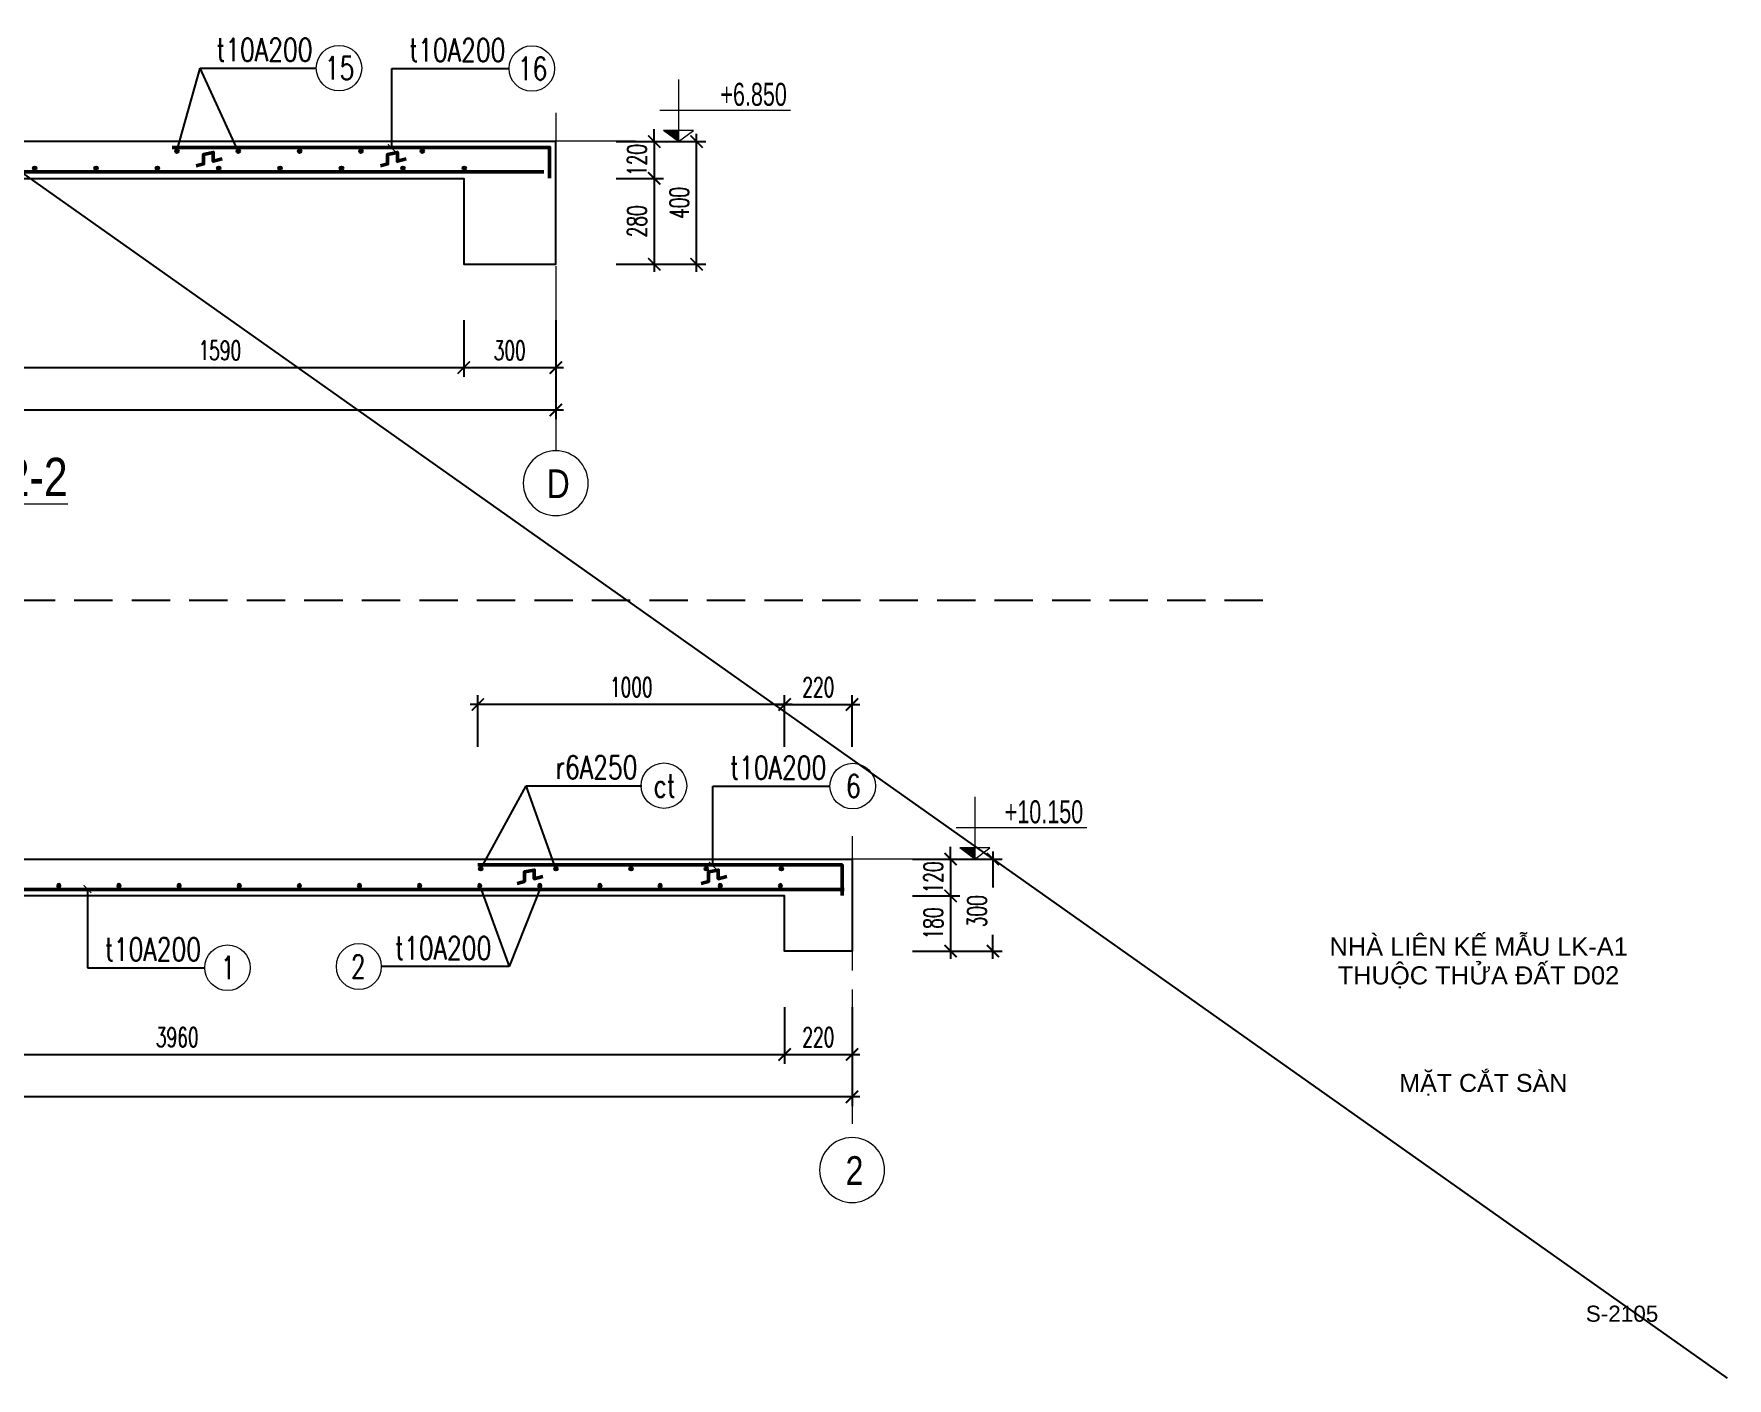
# Model space of a CAD drawing. Header units: millimetres. Extents: x -529861 to -223882, y -171969 to 61504.
# Drawn here: x -328090 to -322571, y -49469 to -45086 of the extents above; entities that cross this region are included whole.
import ezdxf
from ezdxf.enums import TextEntityAlignment as Align

# ---------------------------------------------------------------- set-up
doc = ezdxf.new("R2010")
doc.units = ezdxf.units.MM
doc.header["$LTSCALE"] = 5000
for name, pattern in [('$0$HIDDEN', [0.375, 0.25, -0.125]), ('CENTER', [2, 1.25, -0.25, 0.25, -0.25]), ('CENTER2', [1.125, 0.75, -0.125, 0.125, -0.125]), ('HIDDEN', [0.375, 0.25, -0.125])]:
    doc.linetypes.add(name, pattern=pattern)
doc.layers.get('Defpoints').update_dxf_attribs({"color": 143})
for name, color, linetype, lineweight in [('G-ANNO-TTLB', 7, 'Continuous', 18), ('KC-CENTER', 5, 'CENTER2', 15), ('KC-DIM', 1, 'Continuous', 20), ('KC-LEADER', 153, 'Continuous', 20), ('KC-NET THUONG', 255, 'Continuous', 18), ('KC-NETMANH', 8, 'Continuous', 20), ('KC-TEXT', 4, 'Continuous', 20), ('KTV-KT-TEXT CHU', 7, 'Continuous', 9), ('S- Rien', 3, 'Continuous', 50), ('S-Concrete', 4, 'Continuous', 25), ('S-dims', 8, 'Continuous', 18)]:
    doc.layers.add(name, color=color, linetype=linetype, lineweight=lineweight)
for name, color, linetype in [('KCS_AXIS', 18, 'CENTER'), ('KCS_HIDDEN', 8, 'HIDDEN'), ('KCS_SNODE', 6, 'Continuous'), ('KCS_STEEL', 4, 'Continuous'), ('KCS_TEXT_BANVE_SO', 1, 'Continuous'), ('KCS_TEXT_BANVE_TEN', 162, 'Continuous')]:
    doc.layers.add(name, color=color, linetype=linetype)
doc.layers.add('KCS_Plotter', color=11, linetype='Continuous', plot=False)
doc.styles.add('$0$Arial', font='arial.ttf')
doc.styles.add('ARIAL', font='arial.ttf')
doc.styles.add('Arial_13', font='arial.ttf', dxfattribs={"height": 2.5})
doc.styles.add('Arial_14', font='arial.ttf', dxfattribs={"height": 2.5})
doc.styles.add('CHUC HOA MANH', font='chhbg.shx', dxfattribs={"width": 0.65})
doc.styles.add('VNCC-Arial', font='arial.ttf', dxfattribs={"width": 0.75})
doc.styles.add('VNCC-vnsimli', font='vnsimli.shx', dxfattribs={"width": 0.75})
doc.styles.add('vnsimli', font='vnsimli.shx')
doc.styles.add('vnsimpli', font='vnsimli.shx', dxfattribs={"width": 0.65})
doc.dimstyles.new('DIM75X2', dxfattribs={"dimtxt": 187.5, "dimasz": 80, "dimexe": 60, "dimexo": 0, "dimgap": 50, "dimtad": 1, "dimdec": 0, "dimlfac": 0.5, "dimzin": 0, "dimdsep": 46, "dimtxsty": 'VNCC-Arial', "dimblk1": 'ARCHTICK', "dimblk2": 'ARCHTICK', "dimsah": 1, "dimcen": 150, "dimdle": 60, "dimclrd": 256, "dimclre": 256, "dimclrt": 4, "dimadec": 0, "dimazin": 0, "dimtfac": 1, "dimtdec": 0, "dimtix": 1, "dimtmove": 2, "dimatfit": 3, "dimfxl": 1, "dimtvp": 0.833333, "dimtolj": 1, "dimtzin": 0, "dimarcsym": 0})
doc.dimstyles.new('KCS_DIM75', dxfattribs={"dimscale": 75, "dimtxt": 2.5, "dimasz": 1.6, "dimexe": 1.2, "dimexo": 0, "dimgap": 1, "dimtad": 1, "dimdec": 0, "dimzin": 0, "dimdsep": 46, "dimtxsty": 'vnsimpli', "dimblk": 'ARCHTICK', "dimcen": 0, "dimdle": 1, "dimclrd": 256, "dimclre": 256, "dimclrt": 2, "dimadec": 0, "dimazin": 0, "dimtfac": 1, "dimtdec": 0, "dimtix": 1, "dimtmove": 2, "dimatfit": 3, "dimfxl": 1, "dimtolj": 1, "dimtzin": 0, "dimarcsym": 0})

# ---------------------------------------------------------------- blocks, each defined once
blk = doc.blocks.new('_ArchTick')
at = {"color": 0, "linetype": 'ByBlock', "const_width": 0.15}
blk.add_lwpolyline([(-0.5, -0.5), (0.5, 0.5)], dxfattribs=at)
blk = doc.blocks.new('*D555')
at = {"layer": 'Defpoints', "color": 0, "linetype": 'ByBlock', "ltscale": 1500, "transparency": 16777216}
for p in [(-331923.1, -48259.1), (-325423.1, -48259.1), (-331923.1, -48551.9)]:
    blk.add_point(p, dxfattribs=at)
at = {"layer": 'S-dims', "linetype": 'ByBlock', "lineweight": -2, "ltscale": 1500, "transparency": 16777216}
for p, q in [((-331923.1, -48259.1), (-331923.1, -48581.9)), ((-325423.1, -48259.1), (-325423.1, -48581.9)), ((-325398.1, -48551.9), (-331948.1, -48551.9))]:
    blk.add_line(p, q, dxfattribs=at)
at = {"layer": 'S-dims', "linetype": 'ByBlock', "lineweight": -2, "ltscale": 1500, "transparency": 16777216, "xscale": 40, "yscale": 40, "zscale": 40, "rotation": 180}
blk.add_blockref('_ArchTick', (-331923.1, -48551.9), dxfattribs=at)
at = {"layer": 'S-dims', "linetype": 'ByBlock', "lineweight": -2, "ltscale": 1500, "transparency": 16777216, "xscale": 40, "yscale": 40, "zscale": 40}
blk.add_blockref('_ArchTick', (-325423.1, -48551.9), dxfattribs=at)
at = {"layer": 'S-dims', "color": 2, "linetype": 'ByBlock', "ltscale": 1500, "transparency": 16777216, "insert": (-328673.1, -48495.6), "char_height": 62.5, "attachment_point": 5, "style": 'vnsimpli'}
blk.add_mtext('\\A1;6500', dxfattribs=at)
blk = doc.blocks.new('$0$A$C73BF527F')
at = {"layer": 'KTV-KT-TEXT CHU'}
blk.add_circle((-375, 0), 375, dxfattribs=at)
at = {"layer": 'KTV-KT-TEXT CHU', "linetype": '$0$HIDDEN', "style": '$0$Arial', "width": 0.8}
blk.add_attdef('KI-HIEU', text='', height=450, dxfattribs=at).set_placement((-375, 0), align=Align.MIDDLE_CENTER)
blk = doc.blocks.new('*D556')
at = {"layer": 'Defpoints', "color": 0, "linetype": 'ByBlock', "ltscale": 1500, "transparency": 16777216}
for p in [(-329603.1, -48259.1), (-325643.1, -48259.1), (-325643.1, -48413.7)]:
    blk.add_point(p, dxfattribs=at)
at = {"layer": 'S-dims', "linetype": 'ByBlock', "lineweight": -2, "ltscale": 1500, "transparency": 16777216}
for p, q in [((-329603.1, -48259.1), (-329603.1, -48443.7)), ((-325643.1, -48259.1), (-325643.1, -48443.7)), ((-329628.1, -48413.7), (-325618.1, -48413.7))]:
    blk.add_line(p, q, dxfattribs=at)
at = {"layer": 'S-dims', "linetype": 'ByBlock', "lineweight": -2, "ltscale": 1500, "transparency": 16777216, "xscale": 40, "yscale": 40, "zscale": 40, "rotation": 180}
blk.add_blockref('_ArchTick', (-329603.1, -48413.7), dxfattribs=at)
at = {"layer": 'S-dims', "linetype": 'ByBlock', "lineweight": -2, "ltscale": 1500, "transparency": 16777216, "xscale": 40, "yscale": 40, "zscale": 40}
blk.add_blockref('_ArchTick', (-325643.1, -48413.7), dxfattribs=at)
at = {"layer": 'S-dims', "color": 2, "linetype": 'ByBlock', "ltscale": 1500, "transparency": 16777216, "insert": (-327623.1, -48357.5), "char_height": 62.5, "attachment_point": 5, "style": 'vnsimpli'}
blk.add_mtext('\\A1;3960', dxfattribs=at)
blk = doc.blocks.new('*D557')
at = {"layer": 'Defpoints', "color": 0, "linetype": 'ByBlock', "ltscale": 1500, "transparency": 16777216}
for p in [(-325643.1, -48259.1), (-325423.1, -48259.1), (-325423.1, -48413.7)]:
    blk.add_point(p, dxfattribs=at)
at = {"layer": 'S-dims', "linetype": 'ByBlock', "lineweight": -2, "ltscale": 1500, "transparency": 16777216}
for p, q in [((-325643.1, -48259.1), (-325643.1, -48443.7)), ((-325423.1, -48259.1), (-325423.1, -48443.7)), ((-325668.1, -48413.7), (-325398.1, -48413.7))]:
    blk.add_line(p, q, dxfattribs=at)
at = {"layer": 'S-dims', "linetype": 'ByBlock', "lineweight": -2, "ltscale": 1500, "transparency": 16777216, "xscale": 40, "yscale": 40, "zscale": 40, "rotation": 180}
blk.add_blockref('_ArchTick', (-325643.1, -48413.7), dxfattribs=at)
at = {"layer": 'S-dims', "linetype": 'ByBlock', "lineweight": -2, "ltscale": 1500, "transparency": 16777216, "xscale": 40, "yscale": 40, "zscale": 40}
blk.add_blockref('_ArchTick', (-325423.1, -48413.7), dxfattribs=at)
at = {"layer": 'S-dims', "color": 2, "linetype": 'ByBlock', "ltscale": 1500, "transparency": 16777216, "insert": (-325533.1, -48357.5), "char_height": 62.5, "attachment_point": 5, "style": 'vnsimpli'}
blk.add_mtext('\\A1;220', dxfattribs=at)
blk = doc.blocks.new('cotcao1')
at = {"layer": 'KC-NETMANH'}
for p, q in [((0, 249), (0, -251)), ((901, 0), (-150, 0)), ((0, -251), (-120, -161)), ((120, -161), (-120, -161)), ((0, -251), (120, -161))]:
    blk.add_line(p, q, dxfattribs=at)
blk.add_lwpolyline([(99, -251), (-224, -251)], dxfattribs=at)
blk.add_solid([(0, -251), (0, -161), (-120, -161)], dxfattribs=at)
at = {"layer": 'KC-TEXT', "style": 'CHUC HOA MANH', "width": 0.7}
for tag, height, p in [('%%P0.000', 200, (1360, 37)), ('TANG1', 150, (1169, -239))]:
    blk.add_attdef(tag, text='', height=height, dxfattribs=at).set_placement(p, align=Align.RIGHT)
blk = doc.blocks.new('*D558')
at = {"layer": 'Defpoints', "color": 0, "linetype": 'ByBlock', "ltscale": 1500, "transparency": 16777216}
for p in [(-325225.9, -47776.5), (-325225.9, -47896.5), (-325102.2, -47896.5)]:
    blk.add_point(p, dxfattribs=at)
at = {"layer": 'S-dims', "linetype": 'ByBlock', "lineweight": -2, "ltscale": 1500, "transparency": 16777216}
for p, q in [((-325102.2, -47776.5), (-325102.2, -47736.5)), ((-325225.9, -47776.5), (-325072.2, -47776.5)), ((-325102.2, -47776.5), (-325102.2, -47896.5)), ((-325225.9, -47896.5), (-325072.2, -47896.5)), ((-325102.2, -47896.5), (-325102.2, -47936.5))]:
    blk.add_line(p, q, dxfattribs=at)
at = {"layer": 'S-dims', "linetype": 'ByBlock', "lineweight": -2, "ltscale": 1500, "transparency": 16777216, "xscale": 40, "yscale": 40, "zscale": 40}
for p, rotation in [((-325102.2, -47776.5), 270), ((-325102.2, -47896.5), 90)]:
    blk.add_blockref('_ArchTick', p, dxfattribs=dict(at, rotation=rotation))
at = {"layer": 'S-dims', "color": 2, "linetype": 'ByBlock', "ltscale": 1500, "transparency": 16777216, "insert": (-325158.4, -47836.5), "char_height": 62.5, "attachment_point": 5, "rotation": 90, "style": 'vnsimpli'}
blk.add_mtext('\\A1;120', dxfattribs=at)
blk = doc.blocks.new('*D559')
at = {"layer": 'Defpoints', "color": 0, "linetype": 'ByBlock', "ltscale": 1500, "transparency": 16777216}
for p in [(-325225.9, -47896.5), (-325225.9, -48076.5), (-325102.2, -48076.5)]:
    blk.add_point(p, dxfattribs=at)
at = {"layer": 'S-dims', "linetype": 'ByBlock', "lineweight": -2, "ltscale": 1500, "transparency": 16777216}
for p, q in [((-325225.9, -47896.5), (-325072.2, -47896.5)), ((-325102.2, -47871.5), (-325102.2, -48101.5)), ((-325225.9, -48076.5), (-325072.2, -48076.5))]:
    blk.add_line(p, q, dxfattribs=at)
at = {"layer": 'S-dims', "linetype": 'ByBlock', "lineweight": -2, "ltscale": 1500, "transparency": 16777216, "xscale": 40, "yscale": 40, "zscale": 40}
for p, rotation in [((-325102.2, -47896.5), 90), ((-325102.2, -48076.5), 270)]:
    blk.add_blockref('_ArchTick', p, dxfattribs=dict(at, rotation=rotation))
at = {"layer": 'S-dims', "color": 2, "linetype": 'ByBlock', "ltscale": 1500, "transparency": 16777216, "insert": (-325158.4, -47986.5), "char_height": 62.5, "attachment_point": 5, "rotation": 90, "style": 'vnsimpli'}
blk.add_mtext('\\A1;180', dxfattribs=at)
blk = doc.blocks.new('*D560')
at = {"layer": 'Defpoints', "color": 0, "linetype": 'ByBlock', "ltscale": 1500, "transparency": 16777216}
for p in [(-325225.9, -47776.5), (-324964.2, -47776.5), (-325225.9, -48076.5)]:
    blk.add_point(p, dxfattribs=at)
at = {"layer": 'S-dims', "linetype": 'ByBlock', "lineweight": -2, "ltscale": 1500, "transparency": 16777216}
for p, q in [((-325225.9, -47776.5), (-324934.2, -47776.5)), ((-324964.2, -47751.5), (-324964.2, -47869.3)), ((-324964.2, -48101.5), (-324964.2, -48023.7)), ((-325225.9, -48076.5), (-324934.2, -48076.5))]:
    blk.add_line(p, q, dxfattribs=at)
at = {"layer": 'S-dims', "linetype": 'ByBlock', "lineweight": -2, "ltscale": 1500, "transparency": 16777216, "xscale": 40, "yscale": 40, "zscale": 40}
for p, rotation in [((-324964.2, -47776.5), 90), ((-324964.2, -48076.5), 270)]:
    blk.add_blockref('_ArchTick', p, dxfattribs=dict(at, rotation=rotation))
at = {"layer": 'S-dims', "color": 2, "linetype": 'ByBlock', "ltscale": 1500, "transparency": 16777216, "insert": (-325016.2, -47946.5), "char_height": 62.5, "attachment_point": 5, "rotation": 90, "style": 'vnsimpli'}
blk.add_mtext('\\A1;300', dxfattribs=at)
blk = doc.blocks.new('KCS_SNODE')
at = {"layer": 'KCS_SNODE'}
blk.add_hatch(color=256, dxfattribs=at).paths.add_polyline_path([(-10, 0, 1), (10, 0, 1)])
blk.add_circle((0, 0), 10, dxfattribs=at)
blk = doc.blocks.new('*U488')
at = {"layer": 'KCS_STEEL', "xscale": 2.4, "yscale": 2.4, "zscale": 2.4}
blk.add_blockref('KCS_SNODE', (0, 0), dxfattribs=at)
blk = doc.blocks.new('*U529')
at = {"layer": 'KC-DIM', "color": 0, "linetype": 'ByBlock', "lineweight": -2, "transparency": 16777216, "xscale": 0.25, "yscale": 0.25, "zscale": 0.25}
blk.add_blockref('*U488', (0, 0), dxfattribs=at)
blk = doc.blocks.new('*U530')
at = {"layer": 'KCS_AXIS', "color": 0, "linetype": 'ByBlock', "lineweight": -2, "transparency": 16777216}
for p in [(0, 0), (196, 0), (392, 0), (588, 0), (784, 0), (980, 0), (1176, 0), (1372, 0), (1568, 0), (1764, 0), (1960, 0), (2156, 0), (2352, 0), (2548, 0), (2744, 0), (2940, 0), (3136, 0), (3332, 0), (3528, 0), (3724, 0), (3920, 0)]:
    blk.add_blockref('*U529', p, dxfattribs=at)
blk = doc.blocks.new('Ghi chu thep')
at = {"layer": 'KC-TEXT', "color": 7, "ltscale": 10}
blk.add_circle((-107.7, 0), 95.2, dxfattribs=at)
at = {"layer": 'KC-TEXT', "color": 7, "ltscale": 3, "style": 'vnsimli', "width": 0.75}
blk.add_attdef('ID', text='', height=96.2, dxfattribs=at).set_placement((-31.6, 47.3), align=Align.MIDDLE_CENTER)
at = {"layer": 'KC-TEXT', "color": 7, "ltscale": 3, "style": 'VNCC-vnsimli', "width": 0.7}
blk.add_attdef('NHAPSL', text='', height=96.2, dxfattribs=at).set_placement((37, -18.6), align=Align.BOTTOM_LEFT)
blk = doc.blocks.new('*U533')
at = {"layer": 'KC-DIM', "color": 0, "linetype": 'ByBlock', "lineweight": -2, "transparency": 16777216, "xscale": 0.25, "yscale": 0.25, "zscale": 0.25}
blk.add_blockref('*U488', (0, 0), dxfattribs=at)
blk = doc.blocks.new('*U534')
at = {"layer": 'KCS_AXIS', "color": 0, "linetype": 'ByBlock', "lineweight": -2, "transparency": 16777216}
for p in [(0, 0), (245, 0), (490, 0), (735, 0), (980, 0)]:
    blk.add_blockref('*U533', p, dxfattribs=at)
blk = doc.blocks.new('*U535')
at = {"layer": 'S- Rien'}
blk.add_lwpolyline([(-41.9, -21.8), (-18.3, -15.3), (-18.3, 15.5), (13.5, 21.8), (13.5, -6.7), (41.9, 1)], dxfattribs=at)
blk = doc.blocks.new('*U536')
at = {"layer": 'S- Rien', "color": 0, "linetype": 'ByBlock', "lineweight": -2, "transparency": 16777216}
for p in [(0, 0), (600, 0)]:
    blk.add_blockref('*U535', p, dxfattribs=at)
blk = doc.blocks.new('*D561')
at = {"layer": 'Defpoints', "color": 0, "linetype": 'ByBlock', "ltscale": 1500, "transparency": 16777216}
for p in [(-326643.1, -47272.5), (-326643.1, -47411), (-325643.1, -47411)]:
    blk.add_point(p, dxfattribs=at)
at = {"layer": 'S-dims', "linetype": 'ByBlock', "lineweight": -2, "ltscale": 1500, "transparency": 16777216}
for p, q in [((-326643.1, -47411), (-326643.1, -47242.5)), ((-325643.1, -47411), (-325643.1, -47242.5)), ((-325618.1, -47272.5), (-326668.1, -47272.5))]:
    blk.add_line(p, q, dxfattribs=at)
at = {"layer": 'S-dims', "linetype": 'ByBlock', "lineweight": -2, "ltscale": 1500, "transparency": 16777216, "xscale": 40, "yscale": 40, "zscale": 40, "rotation": 180}
blk.add_blockref('_ArchTick', (-326643.1, -47272.5), dxfattribs=at)
at = {"layer": 'S-dims', "linetype": 'ByBlock', "lineweight": -2, "ltscale": 1500, "transparency": 16777216, "xscale": 40, "yscale": 40, "zscale": 40}
blk.add_blockref('_ArchTick', (-325643.1, -47272.5), dxfattribs=at)
at = {"layer": 'S-dims', "color": 2, "linetype": 'ByBlock', "ltscale": 1500, "transparency": 16777216, "insert": (-326143.1, -47216.2), "char_height": 62.5, "attachment_point": 5, "style": 'vnsimpli'}
blk.add_mtext('\\A1;1000', dxfattribs=at)
blk = doc.blocks.new('*D648')
at = {"layer": 'Defpoints', "color": 0, "linetype": 'ByBlock', "ltscale": 1500, "transparency": 16777216}
for p in [(-328279.1, -46019.3), (-326689.1, -46019.3), (-326689.1, -46173.9)]:
    blk.add_point(p, dxfattribs=at)
at = {"layer": 'S-dims', "linetype": 'ByBlock', "lineweight": -2, "ltscale": 1500, "transparency": 16777216}
for p, q in [((-328279.1, -46019.3), (-328279.1, -46203.9)), ((-326689.1, -46019.3), (-326689.1, -46203.9)), ((-328304.1, -46173.9), (-326664.1, -46173.9))]:
    blk.add_line(p, q, dxfattribs=at)
at = {"layer": 'S-dims', "linetype": 'ByBlock', "lineweight": -2, "ltscale": 1500, "transparency": 16777216, "xscale": 40, "yscale": 40, "zscale": 40, "rotation": 180}
blk.add_blockref('_ArchTick', (-328279.1, -46173.9), dxfattribs=at)
at = {"layer": 'S-dims', "linetype": 'ByBlock', "lineweight": -2, "ltscale": 1500, "transparency": 16777216, "xscale": 40, "yscale": 40, "zscale": 40}
blk.add_blockref('_ArchTick', (-326689.1, -46173.9), dxfattribs=at)
at = {"layer": 'S-dims', "color": 2, "linetype": 'ByBlock', "ltscale": 1500, "transparency": 16777216, "insert": (-327484.1, -46117.7), "char_height": 62.5, "attachment_point": 5, "style": 'vnsimpli'}
blk.add_mtext('\\A1;1590', dxfattribs=at)
blk = doc.blocks.new('*D649')
at = {"layer": 'Defpoints', "color": 0, "linetype": 'ByBlock', "ltscale": 1500, "transparency": 16777216}
for p in [(-326689.1, -46019.3), (-326389.1, -46019.3), (-326389.1, -46173.9)]:
    blk.add_point(p, dxfattribs=at)
at = {"layer": 'S-dims', "linetype": 'ByBlock', "lineweight": -2, "ltscale": 1500, "transparency": 16777216}
for p, q in [((-326689.1, -46019.3), (-326689.1, -46203.9)), ((-326389.1, -46019.3), (-326389.1, -46203.9)), ((-326714.1, -46173.9), (-326364.1, -46173.9))]:
    blk.add_line(p, q, dxfattribs=at)
at = {"layer": 'S-dims', "linetype": 'ByBlock', "lineweight": -2, "ltscale": 1500, "transparency": 16777216, "xscale": 40, "yscale": 40, "zscale": 40, "rotation": 180}
blk.add_blockref('_ArchTick', (-326689.1, -46173.9), dxfattribs=at)
at = {"layer": 'S-dims', "linetype": 'ByBlock', "lineweight": -2, "ltscale": 1500, "transparency": 16777216, "xscale": 40, "yscale": 40, "zscale": 40}
blk.add_blockref('_ArchTick', (-326389.1, -46173.9), dxfattribs=at)
at = {"layer": 'S-dims', "color": 2, "linetype": 'ByBlock', "ltscale": 1500, "transparency": 16777216, "insert": (-326539.1, -46117.7), "char_height": 62.5, "attachment_point": 5, "style": 'vnsimpli'}
blk.add_mtext('\\A1;300', dxfattribs=at)
blk = doc.blocks.new('*D650')
at = {"layer": 'Defpoints', "color": 0, "linetype": 'ByBlock', "ltscale": 1500, "transparency": 16777216}
for p in [(-330439.1, -46019.3), (-326389.1, -46019.3), (-326389.1, -46312.1)]:
    blk.add_point(p, dxfattribs=at)
at = {"layer": 'S-dims', "linetype": 'ByBlock', "lineweight": -2, "ltscale": 1500, "transparency": 16777216}
for p, q in [((-330439.1, -46019.3), (-330439.1, -46342.1)), ((-326389.1, -46019.3), (-326389.1, -46342.1)), ((-330464.1, -46312.1), (-326364.1, -46312.1))]:
    blk.add_line(p, q, dxfattribs=at)
at = {"layer": 'S-dims', "linetype": 'ByBlock', "lineweight": -2, "ltscale": 1500, "transparency": 16777216, "xscale": 40, "yscale": 40, "zscale": 40, "rotation": 180}
blk.add_blockref('_ArchTick', (-330439.1, -46312.1), dxfattribs=at)
at = {"layer": 'S-dims', "linetype": 'ByBlock', "lineweight": -2, "ltscale": 1500, "transparency": 16777216, "xscale": 40, "yscale": 40, "zscale": 40}
blk.add_blockref('_ArchTick', (-326389.1, -46312.1), dxfattribs=at)
at = {"layer": 'S-dims', "color": 2, "linetype": 'ByBlock', "ltscale": 1500, "transparency": 16777216, "insert": (-328414.1, -46255.9), "char_height": 62.5, "attachment_point": 5, "style": 'vnsimpli'}
blk.add_mtext('\\A1;4050', dxfattribs=at)
blk = doc.blocks.new('*D651')
at = {"layer": 'Defpoints', "color": 0, "linetype": 'ByBlock', "ltscale": 1500, "transparency": 16777216}
for p in [(-326191.9, -45436.8), (-326191.9, -45556.8), (-326068.2, -45556.8)]:
    blk.add_point(p, dxfattribs=at)
at = {"layer": 'S-dims', "linetype": 'ByBlock', "lineweight": -2, "ltscale": 1500, "transparency": 16777216}
for p, q in [((-326068.2, -45436.8), (-326068.2, -45396.8)), ((-326191.9, -45436.8), (-326038.2, -45436.8)), ((-326068.2, -45436.8), (-326068.2, -45556.8)), ((-326191.9, -45556.8), (-326038.2, -45556.8)), ((-326068.2, -45556.8), (-326068.2, -45596.8))]:
    blk.add_line(p, q, dxfattribs=at)
at = {"layer": 'S-dims', "linetype": 'ByBlock', "lineweight": -2, "ltscale": 1500, "transparency": 16777216, "xscale": 40, "yscale": 40, "zscale": 40}
for p, rotation in [((-326068.2, -45436.8), 270), ((-326068.2, -45556.8), 90)]:
    blk.add_blockref('_ArchTick', p, dxfattribs=dict(at, rotation=rotation))
at = {"layer": 'S-dims', "color": 2, "linetype": 'ByBlock', "ltscale": 1500, "transparency": 16777216, "insert": (-326124.4, -45496.8), "char_height": 62.5, "attachment_point": 5, "rotation": 90, "style": 'vnsimpli'}
blk.add_mtext('\\A1;120', dxfattribs=at)
blk = doc.blocks.new('*D652')
at = {"layer": 'Defpoints', "color": 0, "linetype": 'ByBlock', "ltscale": 1500, "transparency": 16777216}
for p in [(-326191.9, -45556.8), (-326191.9, -45836.8), (-326068.2, -45836.8)]:
    blk.add_point(p, dxfattribs=at)
at = {"layer": 'S-dims', "linetype": 'ByBlock', "lineweight": -2, "ltscale": 1500, "transparency": 16777216}
for p, q in [((-326068.2, -45531.8), (-326068.2, -45861.8)), ((-326191.9, -45556.8), (-326038.2, -45556.8)), ((-326191.9, -45836.8), (-326038.2, -45836.8))]:
    blk.add_line(p, q, dxfattribs=at)
at = {"layer": 'S-dims', "linetype": 'ByBlock', "lineweight": -2, "ltscale": 1500, "transparency": 16777216, "xscale": 40, "yscale": 40, "zscale": 40}
for p, rotation in [((-326068.2, -45556.8), 90), ((-326068.2, -45836.8), 270)]:
    blk.add_blockref('_ArchTick', p, dxfattribs=dict(at, rotation=rotation))
at = {"layer": 'S-dims', "color": 2, "linetype": 'ByBlock', "ltscale": 1500, "transparency": 16777216, "insert": (-326124.4, -45696.8), "char_height": 62.5, "attachment_point": 5, "rotation": 90, "style": 'vnsimpli'}
blk.add_mtext('\\A1;280', dxfattribs=at)
blk = doc.blocks.new('*D653')
at = {"layer": 'Defpoints', "color": 0, "linetype": 'ByBlock', "ltscale": 1500, "transparency": 16777216}
for p in [(-326191.9, -45436.8), (-325930.2, -45436.8), (-326191.9, -45836.8)]:
    blk.add_point(p, dxfattribs=at)
at = {"layer": 'S-dims', "linetype": 'ByBlock', "lineweight": -2, "ltscale": 1500, "transparency": 16777216}
for p, q in [((-325930.2, -45861.8), (-325930.2, -45411.8)), ((-326191.9, -45436.8), (-325900.2, -45436.8)), ((-326191.9, -45836.8), (-325900.2, -45836.8))]:
    blk.add_line(p, q, dxfattribs=at)
at = {"layer": 'S-dims', "linetype": 'ByBlock', "lineweight": -2, "ltscale": 1500, "transparency": 16777216, "xscale": 40, "yscale": 40, "zscale": 40}
for p, rotation in [((-325930.2, -45436.8), 90), ((-325930.2, -45836.8), 270)]:
    blk.add_blockref('_ArchTick', p, dxfattribs=dict(at, rotation=rotation))
at = {"layer": 'S-dims', "color": 2, "linetype": 'ByBlock', "ltscale": 1500, "transparency": 16777216, "insert": (-325986.5, -45636.8), "char_height": 62.5, "attachment_point": 5, "rotation": 90, "style": 'vnsimpli'}
blk.add_mtext('\\A1;400', dxfattribs=at)
blk = doc.blocks.new('*U632')
at = {"layer": 'KCS_STEEL', "xscale": 2.4, "yscale": 2.4, "zscale": 2.4}
blk.add_blockref('KCS_SNODE', (0, 0), dxfattribs=at)
blk = doc.blocks.new('*U635')
at = {"layer": 'KC-DIM', "color": 0, "linetype": 'ByBlock', "lineweight": -2, "transparency": 16777216, "xscale": 0.25, "yscale": 0.25, "zscale": 0.25}
blk.add_blockref('*U632', (0, 0), dxfattribs=at)
blk = doc.blocks.new('*U636')
at = {"layer": 'KCS_AXIS', "color": 0, "linetype": 'ByBlock', "lineweight": -2, "transparency": 16777216}
for p in [(0, 0), (200, 0), (400, 0), (600, 0), (800, 0), (1000, 0), (1200, 0), (1400, 0), (1600, 0)]:
    blk.add_blockref('*U635', p, dxfattribs=at)
blk = doc.blocks.new('*U639')
at = {"layer": 'KC-DIM', "color": 0, "linetype": 'ByBlock', "lineweight": -2, "transparency": 16777216, "xscale": 0.25, "yscale": 0.25, "zscale": 0.25}
blk.add_blockref('*U632', (0, 0), dxfattribs=at)
blk = doc.blocks.new('*U640')
at = {"layer": 'KCS_AXIS', "color": 0, "linetype": 'ByBlock', "lineweight": -2, "transparency": 16777216}
for p in [(0, 0), (200, 0), (400, 0), (600, 0), (800, 0)]:
    blk.add_blockref('*U639', p, dxfattribs=at)
blk = doc.blocks.new('*U641')
at = {"layer": 'S- Rien'}
blk.add_lwpolyline([(-41.9, -21.8), (-18.3, -15.3), (-18.3, 15.5), (13.5, 21.8), (13.5, -6.7), (41.9, 1)], dxfattribs=at)
blk = doc.blocks.new('*U642')
at = {"layer": 'S- Rien', "color": 0, "linetype": 'ByBlock', "lineweight": -2, "transparency": 16777216}
for p in [(0, 0), (600, 0)]:
    blk.add_blockref('*U641', p, dxfattribs=at)
blk = doc.blocks.new('*D1436')
at = {"layer": 'Defpoints', "color": 0, "linetype": 'ByBlock', "ltscale": 1500, "transparency": 16777216}
for p in [(-325423.1, -47272.5), (-325643.1, -47411), (-325423.1, -47411)]:
    blk.add_point(p, dxfattribs=at)
at = {"layer": 'S-dims', "linetype": 'ByBlock', "lineweight": -2, "ltscale": 1500, "transparency": 16777216}
for p, q in [((-325643.1, -47411), (-325643.1, -47242.5)), ((-325423.1, -47411), (-325423.1, -47242.5)), ((-325668.1, -47272.5), (-325398.1, -47272.5))]:
    blk.add_line(p, q, dxfattribs=at)
at = {"layer": 'S-dims', "linetype": 'ByBlock', "lineweight": -2, "ltscale": 1500, "transparency": 16777216, "xscale": 40, "yscale": 40, "zscale": 40, "rotation": 180}
blk.add_blockref('_ArchTick', (-325643.1, -47272.5), dxfattribs=at)
at = {"layer": 'S-dims', "linetype": 'ByBlock', "lineweight": -2, "ltscale": 1500, "transparency": 16777216, "xscale": 40, "yscale": 40, "zscale": 40}
blk.add_blockref('_ArchTick', (-325423.1, -47272.5), dxfattribs=at)
at = {"layer": 'S-dims', "color": 2, "linetype": 'ByBlock', "ltscale": 1500, "transparency": 16777216, "insert": (-325533.1, -47216.2), "char_height": 62.5, "attachment_point": 5, "style": 'vnsimpli'}
blk.add_mtext('\\A1;220', dxfattribs=at)

msp = doc.modelspace()

# ---------------------------------------------------------------- linework, layer by layer
at = {"layer": 'KC-CENTER', "linetype": 'CENTER', "ltscale": 0.05}
for p, q in [((-326389.05, -45343.36), (-326389.05, -46445.12)), ((-326128.75, -45435.68), (-330949.67, -45435.68)), ((-325423.06, -47702.23), (-325423.06, -48684.87)), ((-325162.76, -47776.51), (-332135.51, -47776.51))]:
    msp.add_line(p, q, dxfattribs=at)
at = {"layer": 'KCS_HIDDEN', "ltscale": 0.1}
msp.add_line((-332646.2, -46932.02), (-324070.16, -46932.02), dxfattribs=at)
at = {"layer": 'KCS_Plotter', "linetype": 'ByBlock', "ltscale": 1500}
msp.add_line((-333110.94, -42015.68), (-322570.69, -49469.14), dxfattribs=at)
at = {"layer": 'S- Rien'}
for points in [[(-327639.05, -45455.82), (-326409.05, -45455.82), (-326409.05, -45555.82)], [(-326428.19, -45535.82), (-328279.05, -45535.82), (-328579.05, -45565.82), (-330663.78, -45565.82)], [(-326643.06, -47795.57), (-325455.76, -47795.57), (-325455.76, -47895.57)], [(-331885.34, -47925.57), (-329858.13, -47925.57), (-329603.07, -47875.57), (-325448.72, -47875.57)]]:
    msp.add_lwpolyline(points, dxfattribs=at)
at = {"layer": 'S-Concrete'}
for points in [[(-326389.05, -45436.75), (-328429.05, -45436.75), (-328429.05, -45466.75), (-330663.78, -45466.75)], [(-330663.78, -45586.75), (-330439.05, -45586.75), (-330439.05, -45836.75), (-330139.05, -45836.75), (-330139.05, -45586.75), (-328429.05, -45586.75), (-328429.05, -45736.75), (-328279.05, -45736.75), (-328279.05, -45556.75), (-326689.05, -45556.75), (-326689.05, -45836.75), (-326389.05, -45836.75), (-326389.05, -45436.75)]]:
    msp.add_lwpolyline(points, dxfattribs=at)
msp.add_lwpolyline([(-331813.07, -47826.51), (-329823.07, -47826.51), (-329823.07, -47776.51), (-325423.06, -47776.51), (-325423.06, -48076.51), (-325643.06, -48076.51), (-325643.06, -47896.51), (-329603.07, -47896.51), (-329603.07, -48176.51), (-329823.07, -48176.51), (-329823.07, -47946.51), (-331703.07, -47946.51), (-331703.07, -48126.51), (-331923.07, -48126.51), (-331923.07, -47776.51), (-331813.07, -47776.51)], close=True, dxfattribs=at)

# ---------------------------------------------------------------- block references
at = {"layer": 'KC-NET THUONG'}
ref = msp.add_blockref('cotcao1', (-325988.95, -45335.14), dxfattribs=dict(at, xscale=0.4049999999115244, yscale=0.4049999999115244, zscale=0.4049999999115244))
ref.add_attrib('%%P0.000', '+6.850', dxfattribs={"layer": 'KC-TEXT', "height": 75, "style": 'CHUC HOA MANH', "width": 0.7}).set_placement((-325635.8, -45320.2, 0), align=Align.RIGHT)
ref = msp.add_blockref('cotcao1', (-325022.96, -47674.9), dxfattribs=dict(at, xscale=0.4049999999115244, yscale=0.4049999999115244, zscale=0.4049999999115244))
ref.add_attrib('%%P0.000', '+10.150', dxfattribs={"layer": 'KC-TEXT', "height": 75, "style": 'CHUC HOA MANH', "width": 0.7}).set_placement((-324669.81, -47659.95, 0), align=Align.RIGHT)
at = {"layer": 'KC-TEXT'}
ref = msp.add_blockref('Ghi chu thep', (-327011.71, -45197.41), dxfattribs=dict(at, xscale=0.7796257795998827, yscale=0.7796257795998827, zscale=0.7796257795998827))
ref.add_attrib('ID', '15', dxfattribs={"ltscale": 3, "height": 75, "style": 'vnsimli', "width": 0.75}).set_placement((-327093.6, -45197.41), align=Align.MIDDLE_CENTER)
ref.add_attrib('NHAPSL', 't10A200', dxfattribs={"ltscale": 3, "height": 75, "style": 'vnsimli', "width": 0.75}).set_placement((-327181.87, -45197.41), align=Align.BOTTOM_RIGHT)
ref = msp.add_blockref('Ghi chu thep', (-326382.98, -45198.76), dxfattribs=dict(at, xscale=0.7796257795998827, yscale=0.7796257795998827, zscale=0.7796257795998827))
ref.add_attrib('ID', '16', dxfattribs={"ltscale": 3, "height": 75, "style": 'vnsimli', "width": 0.75}).set_placement((-326464.87, -45198.76), align=Align.MIDDLE_CENTER)
ref.add_attrib('NHAPSL', 't10A200', dxfattribs={"ltscale": 3, "height": 75, "style": 'vnsimli', "width": 0.75}).set_placement((-326553.14, -45198.76), align=Align.BOTTOM_RIGHT)
ref = msp.add_blockref('Ghi chu thep', (-325952.45, -47537.16), dxfattribs=dict(at, xscale=0.7796257795998827, yscale=0.7796257795998827, zscale=0.7796257795998827))
ref.add_attrib('ID', 'ct', dxfattribs={"ltscale": 3, "height": 75, "style": 'vnsimli', "width": 0.75}).set_placement((-326034.34, -47537.16), align=Align.MIDDLE_CENTER)
ref.add_attrib('NHAPSL', 'r6A250', dxfattribs={"ltscale": 3, "height": 75, "style": 'vnsimli', "width": 0.75}).set_placement((-326122.61, -47537.16), align=Align.BOTTOM_RIGHT)
ref = msp.add_blockref('Ghi chu thep', (-325336.99, -47538.52), dxfattribs=dict(at, xscale=0.7796257795998827, yscale=0.7796257795998827, zscale=0.7796257795998827))
ref.add_attrib('ID', '6', dxfattribs={"ltscale": 3, "height": 75, "style": 'vnsimli', "width": 0.75}).set_placement((-325418.88, -47538.52), align=Align.MIDDLE_CENTER)
ref.add_attrib('NHAPSL', 't10A200', dxfattribs={"ltscale": 3, "height": 75, "style": 'vnsimli', "width": 0.75}).set_placement((-325507.15, -47538.52), align=Align.BOTTOM_RIGHT)
ref = msp.add_blockref('Ghi chu thep', (-327375.11, -48130.84), dxfattribs=dict(at, xscale=0.7796257795998827, yscale=0.7796257795998827, zscale=0.7796257795998827))
ref.add_attrib('ID', '1', dxfattribs={"ltscale": 3, "height": 75, "style": 'vnsimli', "width": 0.75}).set_placement((-327457, -48130.84), align=Align.MIDDLE_CENTER)
ref.add_attrib('NHAPSL', 't10A200', dxfattribs={"ltscale": 3, "height": 75, "style": 'vnsimli', "width": 0.75}).set_placement((-327545.27, -48130.84), align=Align.BOTTOM_RIGHT)
ref = msp.add_blockref('Ghi chu thep', (-327114.9, -48126.88), dxfattribs=dict(at, xscale=-0.7796257795998827, yscale=0.7796257795998827, zscale=0.7796257795998827))
ref.add_attrib('ID', '2', dxfattribs={"ltscale": 3, "height": 75, "style": 'vnsimli', "width": 0.75}).set_placement((-327033.01, -48126.88), align=Align.MIDDLE_CENTER)
ref.add_attrib('NHAPSL', 't10A200', dxfattribs={"ltscale": 3, "height": 75, "style": 'vnsimli', "width": 0.75}).set_placement((-326599.21, -48126.88), align=Align.BOTTOM_RIGHT)
at = {"layer": 'KCS_AXIS', "linetype": 'ByBlock'}
for name, p in [('*U640', (-327624.25, -45468.22)), ('*U636', (-328287.56, -45523.82)), ('*U534', (-326633.48, -47807.98))]:
    msp.add_blockref(name, p, dxfattribs=at)
at = {"layer": 'KCS_AXIS', "linetype": 'ByBlock', "xscale": -1}
msp.add_blockref('*U530', (-325657.09, -47863.57), dxfattribs=at)
at = {"layer": 'KTV-KT-TEXT CHU', "linetype": '$0$HIDDEN'}
ref = msp.add_blockref('$0$A$C73BF527F', (-326389.05, -46656.66), dxfattribs=dict(at, xscale=-0.2820512820721888, yscale=0.2820512820721888, zscale=0.2820512820721888, rotation=90))
ref.add_attrib('KI-HIEU', 'D', dxfattribs={"linetype": 'ByBlock', "height": 93.75, "style": '$0$Arial', "width": 0.8}).set_placement((-326381.23, -46552.54, 0), align=Align.MIDDLE_CENTER)
ref = msp.add_blockref('$0$A$C73BF527F', (-325423.06, -48896.41), dxfattribs=dict(at, xscale=-0.2820512820721888, yscale=0.2820512820721888, zscale=0.2820512820721888, rotation=90))
ref.add_attrib('KI-HIEU', '2', dxfattribs={"linetype": 'ByBlock', "height": 93.75, "style": '$0$Arial', "width": 0.8}).set_placement((-325415.24, -48792.29, 0), align=Align.MIDDLE_CENTER)
at = {"layer": 'S- Rien'}
for name, p in [('*U642', (-327518.89, -45494.23)), ('*U536', (-326472.9, -47833.98))]:
    msp.add_blockref(name, p, dxfattribs=at)

# ---------------------------------------------------------------- texts
at = {"layer": 'G-ANNO-TTLB', "lineweight": 9, "attachment_point": 1}
for s, insert, char_height, width, style in [('NHÀ LIÊN K', (-323866.79, -48032.13), 59.211, 556.3334, 'Arial_13'), ('\\fArial|b0|i0|c254|p34|;Ế', (-323407.77, -48032.13), 59.211, 66.4562, 'Arial_14'), ('\\fArial|b0|i0|c254|p34|;Ẫ', (-323262.08, -48032.13), 59.211, 66.4562, 'Arial_14'), (' M', (-323352.94, -48032.13), 59.211, 110.1274, 'Arial_13'), ('U LK-A1', (-323207.25, -48032.13), 59.211, 377.851, 'Arial_13'), ('THU', (-323840.16, -48126.13), 59.211, 206.9636, 'Arial_13'), ('\\fArial|b0|i0|c254|p34|;Ộ', (-323669.4, -48126.13), 59.211, 77.8487, 'Arial_14'), ('C TH', (-323605.17, -48126.13), 59.211, 235.4448, 'Arial_13'), ('\\fArial|b0|i0|c254|p34|;Ử', (-323410.91, -48126.13), 59.211, 85.4437, 'Arial_14'), ('A ', (-323340.41, -48126.13), 59.211, 94.9374, 'Arial_13'), ('Đ', (-323262.08, -48126.13), 59.21, 72.1525, 'Arial_13'), ('\\fArial|b0|i0|c254|p34|;Ấ', (-323202.55, -48126.13), 59.211, 66.4562, 'Arial_14'), ('T D02', (-323147.71, -48126.13), 59.211, 273.4198, 'Arial_13')]:
    msp.add_mtext(s, dxfattribs=dict(at, insert=insert, char_height=char_height, width=width, style=style))
at = {"layer": 'KC-TEXT', "style": 'ARIAL', "width": 0.8}
msp.add_text('%%UMẶT CẮT 2-2', height=125, dxfattribs=at).set_placement((-328406.97, -46593.03), align=Align.CENTER)
at = {"layer": 'KCS_TEXT_BANVE_SO', "linetype": 'ByBlock', "style": 'Arial_13'}
msp.add_text('S-2105', height=52.488, dxfattribs=at).set_placement((-323031.52, -49285.26))
at = {"layer": 'KCS_TEXT_BANVE_TEN', "linetype": 'ByBlock', "style": 'Arial_13'}
msp.add_text('MẶT CẮT SÀN', height=58.32, dxfattribs=at).set_placement((-323639.31, -48535.62))

# ---------------------------------------------------------------- dimensions: what is measured, and where the dimension line sits
at = {"layer": 'S-dims', "linetype": 'ByBlock', "ltscale": 1500}
for base, p1, p2, angle, picture, middle in [((-326068.16, -45556.75), (-326191.85, -45436.75), (-326191.85, -45556.75), 90, '*D651', (-326124.41, -45496.75)), ((-325930.22, -45436.75), (-326191.85, -45836.75), (-326191.85, -45436.75), 90, '*D653', (-325986.47, -45636.75)), ((-326068.16, -45836.75), (-326191.85, -45556.75), (-326191.85, -45836.75), 90, '*D652', (-326124.41, -45696.75)), ((-325102.17, -47896.51), (-325225.86, -47776.51), (-325225.86, -47896.51), 90, '*D558', (-325158.42, -47836.51)), ((-325102.17, -48076.51), (-325225.86, -47896.51), (-325225.86, -48076.51), 90, '*D559', (-325158.42, -47986.51)), ((-331923.07, -48551.89), (-325423.06, -48259.09), (-331923.07, -48259.09), 180, '*D555', (-328673.06, -48495.64)), ((-325643.06, -48413.7), (-329603.07, -48259.09), (-325643.06, -48259.09), 180, '*D556', (-327623.07, -48357.45)), ((-325423.06, -48413.7), (-325643.06, -48259.09), (-325423.06, -48259.09), 180, '*D557', (-325533.06, -48357.45))]:
    dim = msp.add_linear_dim(base=base, p1=p1, p2=p2, angle=angle, dimstyle='KCS_DIM75', override={"dimscale": 25}, dxfattribs=at)
    dim.commit()
    dim.dimension.update_dxf_attribs({"geometry": picture, "text_midpoint": middle})
for base, p1, p2, picture, middle in [((-326389.05, -46312.14), (-330439.05, -46019.34), (-326389.05, -46019.34), '*D650', (-328414.05, -46255.89)), ((-326689.05, -46173.95), (-328279.05, -46019.34), (-326689.05, -46019.34), '*D648', (-327484.05, -46117.7)), ((-326389.05, -46173.95), (-326689.05, -46019.34), (-326389.05, -46019.34), '*D649', (-326539.05, -46117.7)), ((-326643.06, -47272.48), (-325643.06, -47410.99), (-326643.06, -47410.99), '*D561', (-326143.06, -47216.23)), ((-325423.06, -47272.48), (-325643.06, -47410.99), (-325423.06, -47410.99), '*D1436', (-325533.06, -47216.23))]:
    dim = msp.add_linear_dim(base=base, p1=p1, p2=p2, dimstyle='KCS_DIM75', override={"dimscale": 25}, dxfattribs=at)
    dim.commit()
    dim.dimension.update_dxf_attribs({"geometry": picture, "text_midpoint": middle})
dim = msp.add_linear_dim(base=(-324964.23, -47776.51), p1=(-325225.86, -48076.51), p2=(-325225.86, -47776.51), angle=90, dimstyle='KCS_DIM75', override={"dimscale": 25}, dxfattribs=at)
dim.commit()
dim.dimension.update_dxf_attribs({"geometry": '*D560', "text_midpoint": (-325016.16, -47946.51), "dimtype": 160})

# ---------------------------------------------------------------- leaders
at = {"layer": 'KC-LEADER'}
for points, override in [([(-327624.25, -45468.22), (-327547.95, -45197.41), (-327169.89, -45197.41)], {"dimasz": 25, "dimgap": 50, "dimtad": 0, "dimldrblk": 'DotSmall'}), ([(-327424.25, -45468.22), (-327547.95, -45197.41), (-327169.89, -45197.41)], {"dimasz": 25, "dimgap": 50, "dimtad": 0, "dimldrblk": 'DotSmall'}), ([(-326923.58, -45458.37), (-326923.58, -45198.76), (-326541.16, -45198.76)], {"dimasz": 25, "dimgap": 50, "dimtad": 0, "dimldrblk": 'ArchTick'}), ([(-326633.48, -47807.98), (-326486.05, -47537.16), (-326107.99, -47537.16)], {"dimasz": 25, "dimgap": 50, "dimtad": 0, "dimldrblk": 'DotSmall'}), ([(-326388.48, -47807.98), (-326486.05, -47537.16), (-326107.99, -47537.16)], {"dimasz": 25, "dimgap": 50, "dimtad": 0, "dimldrblk": 'DotSmall'}), ([(-325877.59, -47798.12), (-325877.59, -47538.52), (-325495.17, -47538.52)], {"dimasz": 25, "dimgap": 50, "dimtad": 0, "dimldrblk": 'ArchTick'}), ([(-327915.71, -47874.31), (-327915.71, -48130.84), (-327533.29, -48130.84)], {"dimasz": 25, "dimgap": 50, "dimtad": 0, "dimldrblk": 'ArchTick'}), ([(-326437.09, -47863.57), (-326541.41, -48126.88), (-326956.73, -48126.88)], {"dimasz": 25, "dimgap": 50, "dimtad": 0, "dimldrblk": 'DotSmall'}), ([(-326637.09, -47863.57), (-326541.41, -48126.88), (-326956.73, -48126.88)], {"dimasz": 25, "dimgap": 50, "dimtad": 0, "dimldrblk": 'DotSmall'})]:
    msp.add_leader(points, dimstyle='DIM75X2', override=override, dxfattribs=at)

doc.saveas('drawing.dxf')
